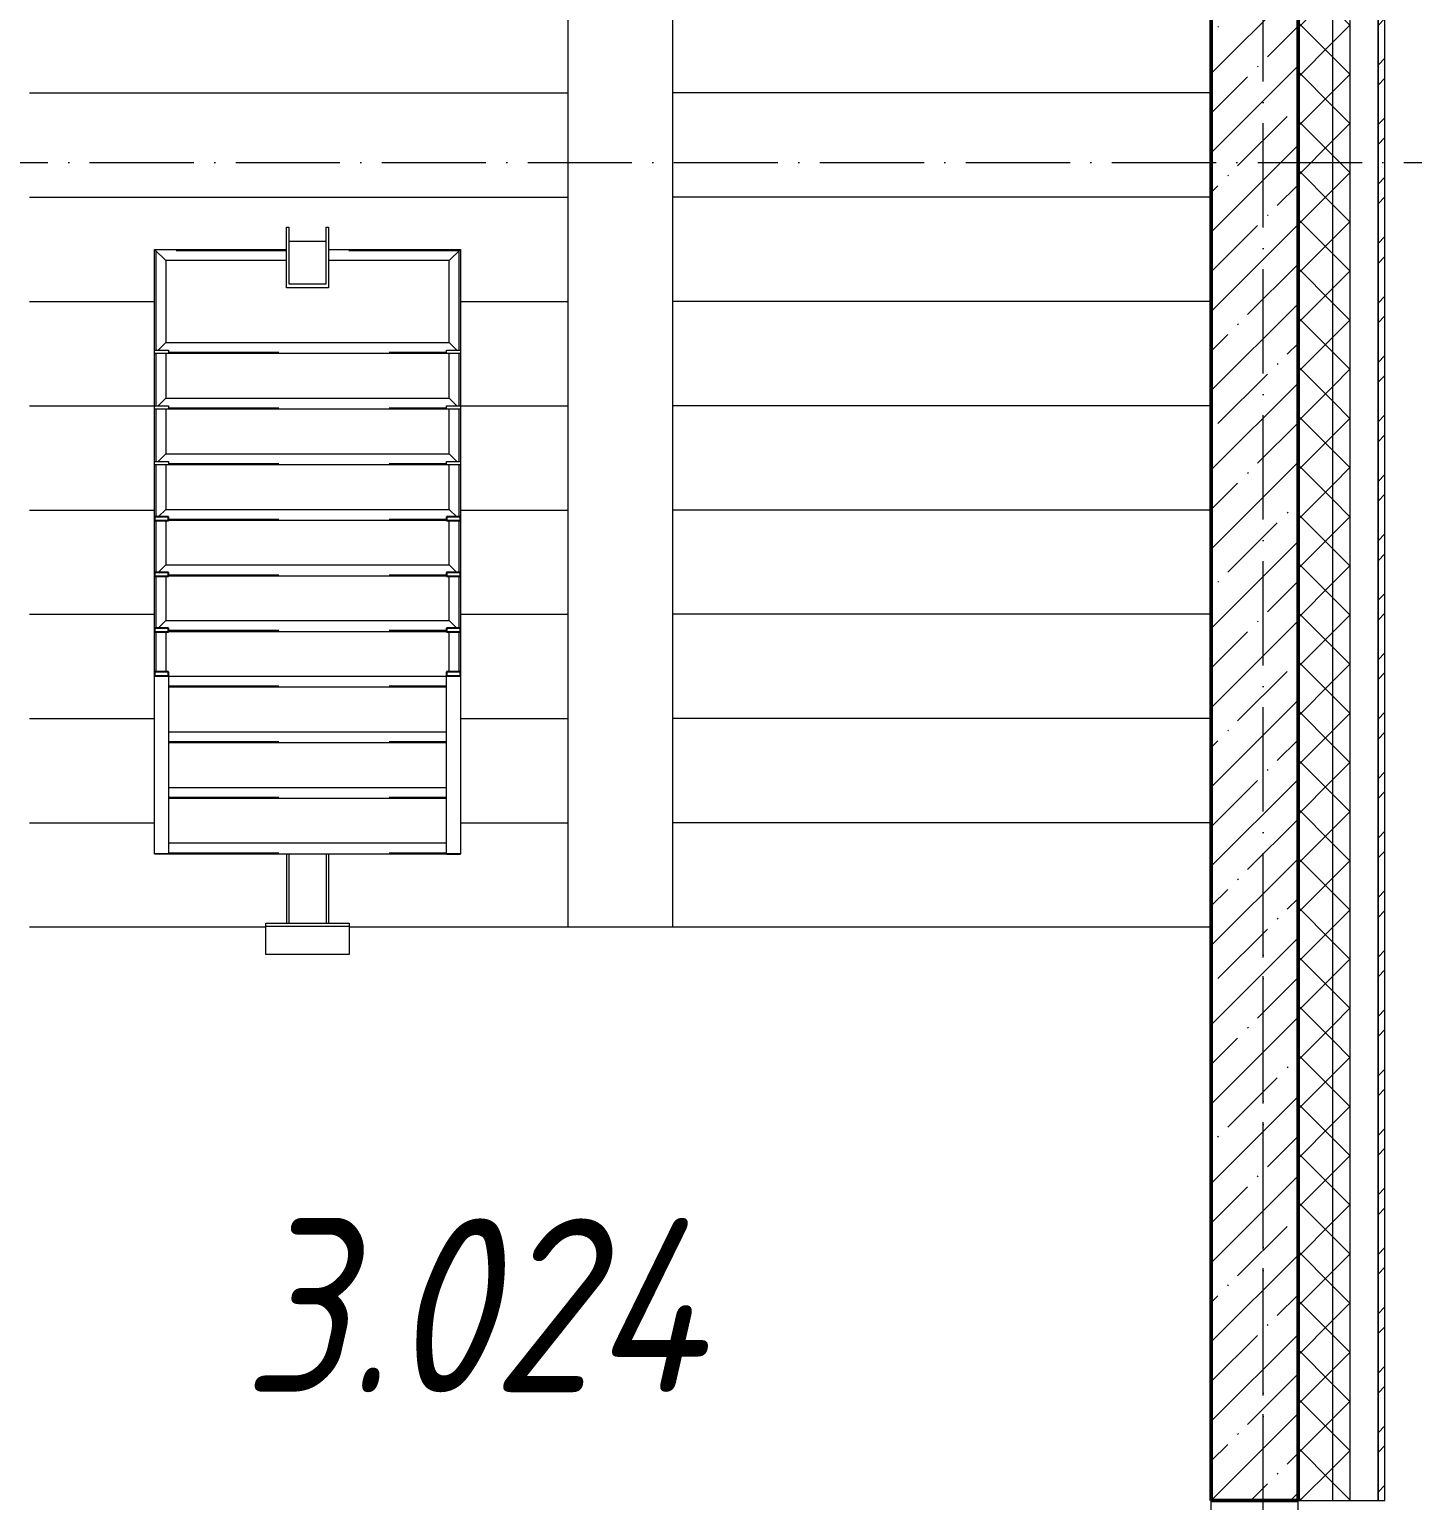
# Model space of a CAD drawing. Header units: millimetres. Extents: x 2294 to 908349, y -83289 to 219220.
# Drawn here: x 263184 to 267163, y 54106 to 58339 of the extents above; entities that cross this region are included whole.
import ezdxf

# ---------------------------------------------------------------- set-up
doc = ezdxf.new("R2010")
doc.units = ezdxf.units.MM
doc.linetypes.add('50_200_ШТРИХ_1Т_ш5_п1_п1_', pattern=[700, 500, -100, 0, -100])
doc.linetypes.add('Штрих', pattern=[635, 317.5, -317.5])
for name, color, linetype, lineweight in [('A-FLOR-____-OTLN', 7, 'Continuous', 9), ('A-GENM-____-HDLN', 7, 'Штрих', 9), ('A-GENM-____-MCUT', 7, 'Continuous', 25), ('A-GENM-____-OTLN', 7, 'Continuous', 9), ('A-WALL-____-MCUT', 7, 'Continuous', 13), ('A-WALL-____-MCUT-1', 7, 'Continuous', 9), ('A-WALL-____-MCUT-2', 7, 'Continuous', 50), ('A-WALL-____-OTLN', 7, 'Continuous', 9), ('A-WALL-____-PATT-1', 7, 'Continuous', 9), ('A-WALL-FNSH-MCUT-1', 7, 'Continuous', 9), ('S-GRID-____-OTLN-1', 7, '50_200_ШТРИХ_1Т_ш5_п1_п1_', 9), ('S-STRS-____-OTLN-1', 7, 'Continuous', 9), ('Марки помещений', 7, 'Continuous', 9)]:
    doc.layers.add(name, color=color, linetype=linetype, lineweight=lineweight)
doc.styles.add('ISOCPEUR_I_2', font='isocpeui.ttf', dxfattribs={"width": 0.85, "height": 2.3})
pattern_1 = [(45, (165583.51, 6025.28), (-70.71068, 70.71068), []), (135, (165583.51, 6025.28), (-70.71068, -70.71068), [])]

# ---------------------------------------------------------------- blocks, each defined once
blk = doc.blocks.new('3osi')
at = {"layer": 'S-GRID-____-OTLN-1', "color": 251, "ltscale": 0.6, "true_color": 0x636466}
for p, q in [((266733.5, 46006.3), (266733.5, 96918.1)), ((234790, 57956.3), (269657.9, 57956.3)), ((266733.5, 1542.7), (266733.5, 55906.2))]:
    blk.add_line(p, q, dxfattribs=at)
blk = doc.blocks.new('ОМ_Труба_ГОСТ 8639-82 - ОМ_Труба_ГОСТ 8639-82-26350154-АР1_План отверстий 3 этажа в осях 1-64_Ю-ЯЯ')
at = {"layer": 'A-GENM-____-OTLN'}
for p, q in [((9439.1, 57971), (9439.1, 58091)), ((9439.1, 58091), (9614.1, 58091)), ((9614.1, 58085), (9451.2, 58085)), ((9451.2, 58085), (9451.2, 57977)), ((9574, 58085), (9574, 57977)), ((9614.1, 58091), (9614.1, 58085)), ((9614.1, 57971), (9439.1, 57971)), ((9451.2, 57977), (9614.1, 57977)), ((9614.1, 57977), (9614.1, 57971))]:
    blk.add_line(p, q, dxfattribs=at)
blk = doc.blocks.new('ОМ_Уголок_ГОСТ 8509-93 - ОМ_Уголок_ГОСТ 8509-93-26349651-АР1_План отверстий 3 этажа в осях 1-64_Ю-ЯЯ')
at = {"layer": 'A-GENM-____-HDLN'}
for p, q in [((4, -4), (380, -4)), ((500, -4), (876, -4))]:
    blk.add_line(p, q, dxfattribs=at)
at = {"layer": 'A-GENM-____-OTLN'}
for p, q in [((380, 0), (0, 0)), ((32, -32), (0, 0)), ((32, -32), (380, -32)), ((880, 0), (500, 0)), ((500, -32), (848, -32)), ((880, 0), (848, -32))]:
    blk.add_line(p, q, dxfattribs=at)
blk = doc.blocks.new('ОМ_Уголок_ГОСТ 8509-93 - ОМ_Уголок_ГОСТ 8509-93-V149-АР1_План отверстий 3 этажа в осях 1-64_Ю-ЯЯ')
at = {"layer": 'A-GENM-____-HDLN'}
blk.add_line((40, -4), (840, -4), dxfattribs=at)
at = {"layer": 'A-GENM-____-OTLN'}
for p, q in [((32, -32), (10, -10)), ((32, -32), (848, -32)), ((840, 0), (40, 0)), ((870, -10), (848, -32))]:
    blk.add_line(p, q, dxfattribs=at)
blk = doc.blocks.new('ОМ_Уголок_ГОСТ 8509-93 - ОМ_Уголок_ГОСТ 8509-93-19082047-АР1_План отверстий 3 этажа в осях 1-64_Ю-ЯЯ')
at = {"layer": 'A-GENM-____-HDLN'}
blk.add_line((10, -4), (296, -4), dxfattribs=at)
at = {"layer": 'A-GENM-____-OTLN'}
for p, q in [((300, 0), (10, 0)), ((32, -32), (10, -10)), ((32, -32), (268, -32)), ((300, 0), (268, -32))]:
    blk.add_line(p, q, dxfattribs=at)
blk = doc.blocks.new('ОМ_Уголок_ГОСТ 8509-93 - ОМ_Уголок_ГОСТ 8509-93-V150-АР1_План отверстий 3 этажа в осях 1-64_Ю-ЯЯ')
at = {"layer": 'A-GENM-____-HDLN'}
blk.add_line((4, -4), (290, -4), dxfattribs=at)
at = {"layer": 'A-GENM-____-OTLN'}
for p, q in [((290, 0), (0, 0)), ((32, -32), (0, 0)), ((32, -32), (268, -32)), ((290, -10), (268, -32))]:
    blk.add_line(p, q, dxfattribs=at)
blk = doc.blocks.new('ОМ_Уголок_ГОСТ 8509-93 - ОМ_Уголок_ГОСТ 8509-93-V151-АР1_План отверстий 3 этажа в осях 1-64_Ю-ЯЯ')
at = {"layer": 'A-GENM-____-HDLN'}
blk.add_line((10, -4), (160, -4), dxfattribs=at)
at = {"layer": 'A-GENM-____-OTLN'}
for p, q in [((160, 0), (10, 0)), ((32, -32), (10, -10)), ((32, -32), (160, -32))]:
    blk.add_line(p, q, dxfattribs=at)
blk = doc.blocks.new('ОМ_Уголок_ГОСТ 8509-93 - ОМ_Уголок_ГОСТ 8509-93-V152-АР1_План отверстий 3 этажа в осях 1-64_Ю-ЯЯ')
at = {"layer": 'A-GENM-____-HDLN'}
blk.add_line((140, -4), (290, -4), dxfattribs=at)
at = {"layer": 'A-GENM-____-OTLN'}
for p, q in [((290, 0), (140, 0)), ((140, -32), (268, -32)), ((290, -10), (268, -32))]:
    blk.add_line(p, q, dxfattribs=at)
blk = doc.blocks.new('ОМ_Уголок_ГОСТ 8509-93 - ОМ_Уголок_ГОСТ 8509-93-V153-АР1_План отверстий 3 этажа в осях 1-64_Ю-ЯЯ')
at = {"layer": 'A-GENM-____-HDLN'}
blk.add_line((40, -4), (840, -4), dxfattribs=at)
at = {"layer": 'A-GENM-____-OTLN'}
for p, q in [((840, 0), (40, 0)), ((40, -32), (840, -32))]:
    blk.add_line(p, q, dxfattribs=at)
blk = doc.blocks.new('ОМ_Уголок_ГОСТ 8509-93 - ОМ_Уголок_ГОСТ 8509-93-V154-АР1_План отверстий 3 этажа в осях 1-64_Ю-ЯЯ')
at = {"layer": 'A-GENM-____-HDLN'}
blk.add_line((44.3, -4), (160, -4), dxfattribs=at)
at = {"layer": 'A-GENM-____-OTLN'}
for p, q in [((160, 0), (44.3, 0)), ((44.3, -32), (160, -32))]:
    blk.add_line(p, q, dxfattribs=at)
blk = doc.blocks.new('ОМ_Уголок_ГОСТ 8509-93 - ОМ_Уголок_ГОСТ 8509-93-V155-АР1_План отверстий 3 этажа в осях 1-64_Ю-ЯЯ')
at = {"layer": 'A-GENM-____-HDLN'}
blk.add_line((140, -4), (255.7, -4), dxfattribs=at)
at = {"layer": 'A-GENM-____-OTLN'}
for p, q in [((255.7, 0), (140, 0)), ((140, -32), (255.7, -32))]:
    blk.add_line(p, q, dxfattribs=at)
blk = doc.blocks.new('ОМ_Уголок_ГОСТ 8509-93 - ОМ_Уголок_ГОСТ 8509-93-V163-АР1_План отверстий 3 этажа в осях 1-64_Ю-ЯЯ')
at = {"layer": 'A-GENM-____-HDLN'}
blk.add_line((40, -4), (840, -4), dxfattribs=at)
at = {"layer": 'A-GENM-____-OTLN'}
for p, q in [((840, 0), (0, 0)), ((1.3, -1.3), (0, 0)), ((40, -32), (840, -32))]:
    blk.add_line(p, q, dxfattribs=at)
blk = doc.blocks.new('ОМ_Труба_ГОСТ 8639-82 - ОМ_Труба_ГОСТ 8639-82-26527904-АР1_План отверстий 3 этажа в осях 1-64_Ю-ЯЯ')
at = {"layer": 'A-GENM-____-HDLN'}
for p, q in [((7810, 58085), (7611.5, 58085)), ((7810, 57977), (7611.5, 57977))]:
    blk.add_line(p, q, dxfattribs=at)
at = {"layer": 'A-GENM-____-OTLN'}
for p, q in [((7810, 58091), (7611.5, 58091)), ((7810, 57971), (7611.5, 57971))]:
    blk.add_line(p, q, dxfattribs=at)
blk = doc.blocks.new('ОМ_Уголок_ГОСТ 8510-86 - ОМ_Уголок_ГОСТ 8510-86-19082066-АР1_План отверстий 3 этажа в осях 1-64_Ю-ЯЯ')
at = {"layer": 'A-GENM-____-OTLN'}
for p, q in [((0, 0), (0, -90)), ((240, 0), (0, 0)), ((0, -10), (240, -10)), ((240, -90), (240, 0)), ((0, -90), (240, -90))]:
    blk.add_line(p, q, dxfattribs=at)
blk = doc.blocks.new('ОМ_Полоса_Трапеция прямоугольная_Прокат_ГОСТ 103-2006 - ОМ_Полоса_Трапеция прямоугольная_Прокат_ГОСТ 103-2006-19082130-АР1_План отверстий 3 этажа в осях 1-64_Ю-ЯЯ')
at = {"layer": 'A-GENM-____-OTLN'}
for p, q in [((9250, 58471), (9260, 58471)), ((9250, 58431), (9250, 58471)), ((9260, 58471), (9260, 58431)), ((9260, 58431), (9250, 58431))]:
    blk.add_line(p, q, dxfattribs=at)
blk = doc.blocks.new('ОМ_Полоса_Трапеция прямоугольная_Прокат_ГОСТ 103-2006 - ОМ_Полоса_Трапеция прямоугольная_Прокат_ГОСТ 103-2006-V157-АР1_План отверстий 3 этажа в осях 1-64_Ю-ЯЯ')
at = {"layer": 'A-GENM-____-MCUT'}
for p, q in [((8780, 58471), (8770, 58471)), ((8770, 58471), (8770, 58431)), ((8780, 58431), (8780, 58471)), ((8770, 58431), (8780, 58431))]:
    blk.add_line(p, q, dxfattribs=at)
blk = doc.blocks.new('ОМ_Полоса_Трапеция прямоугольная_Прокат_ГОСТ 103-2006 - ОМ_Полоса_Трапеция прямоугольная_Прокат_ГОСТ 103-2006-V158-АР1_План отверстий 3 этажа в осях 1-64_Ю-ЯЯ')
at = {"layer": 'A-GENM-____-MCUT'}
for p, q in [((8620, 58471), (8610, 58471)), ((8610, 58471), (8610, 58431)), ((8620, 58431), (8620, 58471)), ((8610, 58431), (8620, 58431))]:
    blk.add_line(p, q, dxfattribs=at)
blk = doc.blocks.new('ОМ_Полоса_Трапеция прямоугольная_Прокат_ГОСТ 103-2006 - ОМ_Полоса_Трапеция прямоугольная_Прокат_ГОСТ 103-2006-V159-АР1_План отверстий 3 этажа в осях 1-64_Ю-ЯЯ')
at = {"layer": 'A-GENM-____-MCUT'}
for p, q in [((8460, 58471), (8450, 58471)), ((8450, 58471), (8450, 58431)), ((8460, 58431), (8460, 58471)), ((8450, 58431), (8460, 58431))]:
    blk.add_line(p, q, dxfattribs=at)
blk = doc.blocks.new('ОМ_Полоса_Прокат_ГОСТ 103-2006 - ОМ_Полоса_Прокат_ГОСТ 103-2006-20723456-АР1_План отверстий 3 этажа в осях 1-64_Ю-ЯЯ')
at = {"layer": 'A-GENM-____-MCUT'}
for p, q in [((8334.3, 58471), (8322.8, 58471)), ((8322.8, 58471), (8322.8, 58431)), ((8334.3, 58431), (8334.3, 58471)), ((8322.8, 58431), (8334.3, 58431))]:
    blk.add_line(p, q, dxfattribs=at)
at = {"layer": 'A-GENM-____-OTLN'}
for p, q in [((7811.3, 58431), (7811.3, 58471)), ((7811.3, 58471), (8322.8, 58471)), ((8322.8, 58431), (7811.3, 58431))]:
    blk.add_line(p, q, dxfattribs=at)
blk = doc.blocks.new('ОМ_Полоса_Трапеция прямоугольная_Прокат_ГОСТ 103-2006 - ОМ_Полоса_Трапеция прямоугольная_Прокат_ГОСТ 103-2006-19082170-АР1_План отверстий 3 этажа в осях 1-64_Ю-ЯЯ')
at = {"layer": 'A-GENM-____-OTLN'}
for p, q in [((9250, 57631), (9260, 57631)), ((9250, 57591), (9250, 57631)), ((9260, 57631), (9260, 57591)), ((9260, 57591), (9250, 57591))]:
    blk.add_line(p, q, dxfattribs=at)
blk = doc.blocks.new('ОМ_Полоса_Трапеция прямоугольная_Прокат_ГОСТ 103-2006 - ОМ_Полоса_Трапеция прямоугольная_Прокат_ГОСТ 103-2006-V160-АР1_План отверстий 3 этажа в осях 1-64_Ю-ЯЯ')
at = {"layer": 'A-GENM-____-MCUT'}
for p, q in [((8780, 57631), (8770, 57631)), ((8770, 57631), (8770, 57591)), ((8780, 57591), (8780, 57631)), ((8770, 57591), (8780, 57591))]:
    blk.add_line(p, q, dxfattribs=at)
blk = doc.blocks.new('ОМ_Полоса_Трапеция прямоугольная_Прокат_ГОСТ 103-2006 - ОМ_Полоса_Трапеция прямоугольная_Прокат_ГОСТ 103-2006-V161-АР1_План отверстий 3 этажа в осях 1-64_Ю-ЯЯ')
at = {"layer": 'A-GENM-____-MCUT'}
for p, q in [((8620, 57631), (8610, 57631)), ((8610, 57631), (8610, 57591)), ((8620, 57591), (8620, 57631)), ((8610, 57591), (8620, 57591))]:
    blk.add_line(p, q, dxfattribs=at)
blk = doc.blocks.new('ОМ_Полоса_Трапеция прямоугольная_Прокат_ГОСТ 103-2006 - ОМ_Полоса_Трапеция прямоугольная_Прокат_ГОСТ 103-2006-V162-АР1_План отверстий 3 этажа в осях 1-64_Ю-ЯЯ')
at = {"layer": 'A-GENM-____-MCUT'}
for p, q in [((8460, 57631), (8450, 57631)), ((8450, 57631), (8450, 57591)), ((8460, 57591), (8460, 57631)), ((8450, 57591), (8460, 57591))]:
    blk.add_line(p, q, dxfattribs=at)
blk = doc.blocks.new('ОМ_Полоса_Прокат_ГОСТ 103-2006 - ОМ_Полоса_Прокат_ГОСТ 103-2006-19082171-АР1_План отверстий 3 этажа в осях 1-64_Ю-ЯЯ')
at = {"layer": 'A-GENM-____-OTLN'}
for p, q in [((98800, 49942.4), (98800, 49941)), ((98800, 49941), (98840, 49941)), ((98840, 49941), (98840, 49942.4))]:
    blk.add_line(p, q, dxfattribs=at)
blk = doc.blocks.new('ОМ_Полоса_Прокат_ГОСТ 103-2006 - ОМ_Полоса_Прокат_ГОСТ 103-2006-20723498-АР1_План отверстий 3 этажа в осях 1-64_Ю-ЯЯ')
at = {"layer": 'A-GENM-____-MCUT'}
for p, q in [((8334.3, 57631), (8322.8, 57631)), ((8322.8, 57631), (8322.8, 57591)), ((8334.3, 57591), (8334.3, 57631)), ((8322.8, 57591), (8334.3, 57591))]:
    blk.add_line(p, q, dxfattribs=at)
at = {"layer": 'A-GENM-____-OTLN'}
for p, q in [((7811.3, 57591), (7811.3, 57631)), ((7811.3, 57631), (8322.8, 57631)), ((8322.8, 57591), (7811.3, 57591))]:
    blk.add_line(p, q, dxfattribs=at)
blk = doc.blocks.new('3floor')
at = {"layer": 'A-WALL-____-PATT-1'}
h = blk.add_hatch(dxfattribs=at)
h.set_pattern_fill('FP_4', color=256, style=0, pattern_type=2)
h.set_pattern_definition(pattern_1)
h.paths.add_polyline_path([(266833.5, 52821.3), (266933.5, 52821.3), (266933.5, 53106.3), (266833.5, 53106.3)], flags=0)
h.paths.add_polyline_path([(266933.5, 54106.3), (266933.5, 61806.3), (266839.5, 61806.3), (266839.5, 61731.3), (266833.5, 61731.3), (266833.5, 54106.3)], flags=0)
h.paths.add_polyline_path([(266839.5, 75506.3), (266933.5, 75506.3), (266933.5, 76756.3), (266839.5, 76756.3), (266839.5, 76681.3), (266833.5, 76681.3), (266833.5, 75581.3), (266839.5, 75581.3), (266839.5, 75512.3)], flags=0)
h.paths.add_polyline_path([(266933.5, 78556.3), (266933.5, 79756.3), (266833.5, 79756.3), (266833.5, 78631.3), (266839.5, 78631.3), (266839.5, 78556.3)], flags=0)
h.paths.add_polyline_path([(266933.5, 81556.3), (266933.5, 82756.3), (266839.5, 82756.3), (266839.5, 82681.3), (266833.5, 82681.3), (266833.5, 81631.3), (266839.5, 81631.3), (266839.5, 81556.3)], flags=0)
h.paths.add_polyline_path([(266933.5, 84556.3), (266933.5, 85756.3), (266839.5, 85756.3), (266839.5, 85681.3), (266833.5, 85681.3), (266833.5, 84631.3), (266839.5, 84631.3), (266839.5, 84556.3)], flags=0)
h.paths.add_polyline_path([(266933.5, 87556.3), (266933.5, 91706.3), (266833.5, 91706.3), (266833.5, 87556.3)], flags=0)
h = blk.add_hatch(dxfattribs=at)
h.set_pattern_fill('FP_4', color=256, style=0, pattern_type=2)
h.set_pattern_definition(pattern_1)
h.paths.add_polyline_path([(266983.5, 52821.3), (266983.5, 53106.3), (266933.5, 53106.3), (266933.5, 52821.3)], flags=0)
h.paths.add_polyline_path([(266983.5, 54106.3), (266983.5, 61806.3), (266933.5, 61806.3), (266933.5, 54106.3)], flags=0)
h.paths.add_polyline_path([(266983.5, 75506.3), (266983.5, 76756.3), (266933.5, 76756.3), (266933.5, 75506.3)], flags=0)
h.paths.add_polyline_path([(266983.5, 78556.3), (266983.5, 79756.3), (266933.5, 79756.3), (266933.5, 78556.3)], flags=0)
h.paths.add_polyline_path([(266933.5, 81556.3), (266983.5, 81556.3), (266983.5, 82756.3), (266933.5, 82756.3), (266933.5, 82622.6)], flags=0)
h.paths.add_polyline_path([(266983.5, 84556.3), (266983.5, 85756.3), (266933.5, 85756.3), (266933.5, 84556.3)], flags=0)
h.paths.add_polyline_path([(266933.5, 87556.3), (266983.5, 87556.3), (266983.5, 91706.3), (266933.5, 91706.3)], flags=0)
h = blk.add_hatch(dxfattribs=at)
h.set_pattern_fill('FP_6', color=256, style=0, pattern_type=2)
h.set_pattern_definition([(45, (165583.51, 6025.28), (-85.53659, 85.53659), []), (45, (165640.53, 6025.28), (-85.53659, 85.53659), [])])
h.paths.add_polyline_path([(267083.5, 52841.3), (267083.5, 53106.3), (267063.5, 53106.3), (267063.5, 52841.3)], flags=0)
h.paths.add_polyline_path([(267063.5, 54106.3), (267083.5, 54106.3), (267083.5, 61806.3), (267063.5, 61806.3), (267063.5, 56790.8)], flags=0)
h = blk.add_hatch(dxfattribs=at)
h.set_pattern_fill('FP_12', color=256, style=0, pattern_type=2)
h.set_pattern_definition([(45, (165583.5, 6025.28), (-114.04925, 114.04925), []), (45, (165697.56, 6025.28), (-114.04925, 114.04925), [201.612, -40.322, 3.353, -36.97])])
h.paths.add_polyline_path([(266833.5, 54106.3), (266833.5, 61206.3), (266583.5, 61206.3), (266583.5, 54106.3)], flags=0)
at = {"layer": 'A-FLOR-____-OTLN'}
for p, q in [((263863.5, 55756.3), (263183.5, 55756.3)), ((266583.5, 55756.3), (264103.5, 55756.3))]:
    blk.add_line(p, q, dxfattribs=at)
at = {"layer": 'A-WALL-____-MCUT'}
for p, q in [((267063.5, 54106.3), (267063.5, 61806.3)), ((266833.5, 54106.3), (267063.5, 54106.3))]:
    blk.add_line(p, q, dxfattribs=at)
at = {"layer": 'A-WALL-____-MCUT-1'}
for p, q in [((266933.5, 54106.3), (266933.5, 61806.3)), ((266983.5, 54106.3), (266983.5, 61806.3))]:
    blk.add_line(p, q, dxfattribs=at)
at = {"layer": 'A-WALL-____-MCUT-2'}
for p, q in [((266583.5, 61206.3), (266583.5, 54106.3)), ((266833.5, 61206.3), (266833.5, 54106.3)), ((266583.5, 54106.3), (266833.5, 54106.3))]:
    blk.add_line(p, q, dxfattribs=at)
at = {"layer": 'A-WALL-____-OTLN'}
for p, q in [((266583.5, 53106.3), (266583.5, 54106.3)), ((266833.5, 53106.3), (266833.5, 54106.3))]:
    blk.add_line(p, q, dxfattribs=at)
at = {"layer": 'A-WALL-FNSH-MCUT-1'}
for p, q in [((267063.5, 61806.3), (267063.5, 54106.3)), ((267083.5, 54106.3), (267083.5, 61806.3)), ((267063.5, 54106.3), (267083.5, 54106.3))]:
    blk.add_line(p, q, dxfattribs=at)
at = {"layer": 'S-STRS-____-OTLN-1'}
for p, q in [((264733.5, 58156.3), (264733.5, 58456.3)), ((265033.5, 58456.3), (265033.5, 58156.3)), ((263183.5, 58156.3), (264733.5, 58156.3)), ((263183.5, 58156.3), (264733.5, 58156.3)), ((264733.5, 57856.3), (264733.5, 58156.3)), ((265033.5, 58156.3), (265033.5, 57856.3)), ((266583.5, 58156.3), (265033.5, 58156.3)), ((266583.5, 58156.3), (265033.5, 58156.3)), ((263183.5, 57856.3), (264733.5, 57856.3)), ((263183.5, 57856.3), (264733.5, 57856.3)), ((264733.5, 57556.3), (264733.5, 57856.3)), ((265033.5, 57856.3), (265033.5, 57556.3)), ((266583.5, 57856.3), (265033.5, 57856.3)), ((266583.5, 57856.3), (265033.5, 57856.3)), ((263183.5, 57556.3), (263543.5, 57556.3)), ((263183.5, 57556.3), (263543.5, 57556.3)), ((264423.5, 57556.3), (264733.5, 57556.3)), ((264423.5, 57556.3), (264733.5, 57556.3)), ((264733.5, 57256.3), (264733.5, 57556.3)), ((265033.5, 57556.3), (265033.5, 57256.3)), ((266583.5, 57556.3), (265033.5, 57556.3)), ((266583.5, 57556.3), (265033.5, 57556.3)), ((263183.5, 57256.3), (263543.5, 57256.3)), ((263183.5, 57256.3), (263543.5, 57256.3)), ((264423.5, 57256.3), (264733.5, 57256.3)), ((264423.5, 57256.3), (264733.5, 57256.3)), ((264733.5, 56956.3), (264733.5, 57256.3)), ((265033.5, 57256.3), (265033.5, 56956.3)), ((266583.5, 57256.3), (265033.5, 57256.3)), ((266583.5, 57256.3), (265033.5, 57256.3)), ((263183.5, 56956.3), (263543.5, 56956.3)), ((263183.5, 56956.3), (263543.5, 56956.3)), ((264423.5, 56956.3), (264733.5, 56956.3)), ((264423.5, 56956.3), (264733.5, 56956.3)), ((264733.5, 56656.3), (264733.5, 56956.3)), ((265033.5, 56956.3), (265033.5, 56656.3)), ((266583.5, 56956.3), (265033.5, 56956.3)), ((266583.5, 56956.3), (265033.5, 56956.3)), ((263183.5, 56656.3), (263543.5, 56656.3)), ((263183.5, 56656.3), (263543.5, 56656.3)), ((264423.5, 56656.3), (264733.5, 56656.3)), ((264423.5, 56656.3), (264733.5, 56656.3)), ((264733.5, 56356.3), (264733.5, 56656.3)), ((265033.5, 56656.3), (265033.5, 56356.3)), ((266583.5, 56656.3), (265033.5, 56656.3)), ((266583.5, 56656.3), (265033.5, 56656.3)), ((263183.5, 56356.3), (263543.5, 56356.3)), ((263183.5, 56356.3), (263543.5, 56356.3)), ((264423.5, 56356.3), (264733.5, 56356.3)), ((264423.5, 56356.3), (264733.5, 56356.3)), ((264733.5, 56056.3), (264733.5, 56356.3)), ((265033.5, 56356.3), (265033.5, 56056.3)), ((266583.5, 56356.3), (265033.5, 56356.3)), ((266583.5, 56356.3), (265033.5, 56356.3)), ((263183.5, 56056.3), (263543.5, 56056.3)), ((263183.5, 56056.3), (263543.5, 56056.3)), ((264423.5, 56056.3), (264733.5, 56056.3)), ((264423.5, 56056.3), (264733.5, 56056.3)), ((264733.5, 55756.3), (264733.5, 56056.3)), ((265033.5, 56056.3), (265033.5, 55756.3)), ((266583.5, 56056.3), (265033.5, 56056.3)), ((266583.5, 56056.3), (265033.5, 56056.3)), ((266583.5, 55756.3), (265033.5, 55756.3))]:
    blk.add_line(p, q, dxfattribs=at)
at = {"layer": 'A-GENM-____-OTLN', "rotation": 89.99999999999987}
for name, p in [('ОМ_Труба_ГОСТ 8639-82 - ОМ_Труба_ГОСТ 8639-82-26350154-АР1_План отверстий 3 этажа в осях 1-64_Ю-ЯЯ', (322014.5, 48156.3)), ('ОМ_Полоса_Трапеция прямоугольная_Прокат_ГОСТ 103-2006 - ОМ_Полоса_Трапеция прямоугольная_Прокат_ГОСТ 103-2006-19082130-АР1_План отверстий 3 этажа в осях 1-64_Ю-ЯЯ', (322014.5, 48156.3)), ('ОМ_Полоса_Трапеция прямоугольная_Прокат_ГОСТ 103-2006 - ОМ_Полоса_Трапеция прямоугольная_Прокат_ГОСТ 103-2006-19082170-АР1_План отверстий 3 этажа в осях 1-64_Ю-ЯЯ', (322014.5, 48156.3)), ('ОМ_Полоса_Трапеция прямоугольная_Прокат_ГОСТ 103-2006 - ОМ_Полоса_Трапеция прямоугольная_Прокат_ГОСТ 103-2006-19082130-АР1_План отверстий 3 этажа в осях 1-64_Ю-ЯЯ', (322014.5, 47996.3)), ('ОМ_Полоса_Трапеция прямоугольная_Прокат_ГОСТ 103-2006 - ОМ_Полоса_Трапеция прямоугольная_Прокат_ГОСТ 103-2006-19082170-АР1_План отверстий 3 этажа в осях 1-64_Ю-ЯЯ', (322014.5, 47996.3)), ('ОМ_Полоса_Трапеция прямоугольная_Прокат_ГОСТ 103-2006 - ОМ_Полоса_Трапеция прямоугольная_Прокат_ГОСТ 103-2006-19082130-АР1_План отверстий 3 этажа в осях 1-64_Ю-ЯЯ', (322014.5, 47836.3)), ('ОМ_Полоса_Трапеция прямоугольная_Прокат_ГОСТ 103-2006 - ОМ_Полоса_Трапеция прямоугольная_Прокат_ГОСТ 103-2006-19082170-АР1_План отверстий 3 этажа в осях 1-64_Ю-ЯЯ', (322014.5, 47836.3)), ('ОМ_Полоса_Трапеция прямоугольная_Прокат_ГОСТ 103-2006 - ОМ_Полоса_Трапеция прямоугольная_Прокат_ГОСТ 103-2006-V157-АР1_План отверстий 3 этажа в осях 1-64_Ю-ЯЯ', (322014.5, 48156.3)), ('ОМ_Полоса_Трапеция прямоугольная_Прокат_ГОСТ 103-2006 - ОМ_Полоса_Трапеция прямоугольная_Прокат_ГОСТ 103-2006-V160-АР1_План отверстий 3 этажа в осях 1-64_Ю-ЯЯ', (322014.5, 48156.3)), ('ОМ_Полоса_Трапеция прямоугольная_Прокат_ГОСТ 103-2006 - ОМ_Полоса_Трапеция прямоугольная_Прокат_ГОСТ 103-2006-V158-АР1_План отверстий 3 этажа в осях 1-64_Ю-ЯЯ', (322014.5, 48156.3)), ('ОМ_Полоса_Трапеция прямоугольная_Прокат_ГОСТ 103-2006 - ОМ_Полоса_Трапеция прямоугольная_Прокат_ГОСТ 103-2006-V161-АР1_План отверстий 3 этажа в осях 1-64_Ю-ЯЯ', (322014.5, 48156.3)), ('ОМ_Полоса_Трапеция прямоугольная_Прокат_ГОСТ 103-2006 - ОМ_Полоса_Трапеция прямоугольная_Прокат_ГОСТ 103-2006-V159-АР1_План отверстий 3 этажа в осях 1-64_Ю-ЯЯ', (322014.5, 48156.3)), ('ОМ_Полоса_Трапеция прямоугольная_Прокат_ГОСТ 103-2006 - ОМ_Полоса_Трапеция прямоугольная_Прокат_ГОСТ 103-2006-V162-АР1_План отверстий 3 этажа в осях 1-64_Ю-ЯЯ', (322014.5, 48156.3)), ('ОМ_Полоса_Прокат_ГОСТ 103-2006 - ОМ_Полоса_Прокат_ГОСТ 103-2006-20723456-АР1_План отверстий 3 этажа в осях 1-64_Ю-ЯЯ', (322014.5, 48156.3)), ('ОМ_Полоса_Прокат_ГОСТ 103-2006 - ОМ_Полоса_Прокат_ГОСТ 103-2006-20723498-АР1_План отверстий 3 этажа в осях 1-64_Ю-ЯЯ', (322014.5, 48156.3)), ('ОМ_Труба_ГОСТ 8639-82 - ОМ_Труба_ГОСТ 8639-82-26527904-АР1_План отверстий 3 этажа в осях 1-64_Ю-ЯЯ', (322014.5, 48156.3))]:
    blk.add_blockref(name, p, dxfattribs=at)
at = {"layer": 'A-GENM-____-OTLN', "extrusion": (0, 0, -1)}
for name, p in [('ОМ_Уголок_ГОСТ 8509-93 - ОМ_Уголок_ГОСТ 8509-93-26349651-АР1_План отверстий 3 этажа в осях 1-64_Ю-ЯЯ', (-264423.5, 57706.3)), ('ОМ_Уголок_ГОСТ 8510-86 - ОМ_Уголок_ГОСТ 8510-86-19082066-АР1_План отверстий 3 этажа в осях 1-64_Ю-ЯЯ', (-264103.5, 55767.8))]:
    blk.add_blockref(name, p, dxfattribs=at)
for name, p, rotation in [('ОМ_Уголок_ГОСТ 8509-93 - ОМ_Уголок_ГОСТ 8509-93-V150-АР1_План отверстий 3 этажа в осях 1-64_Ю-ЯЯ', (-263543.5, 57706.3), 269.9999999999985), ('ОМ_Уголок_ГОСТ 8509-93 - ОМ_Уголок_ГОСТ 8509-93-19082047-АР1_План отверстий 3 этажа в осях 1-64_Ю-ЯЯ', (-264423.5, 57406.3), 89.99999999999869), ('ОМ_Уголок_ГОСТ 8509-93 - ОМ_Уголок_ГОСТ 8509-93-V152-АР1_План отверстий 3 этажа в осях 1-64_Ю-ЯЯ', (-263543.5, 57546.3), 269.9999999999985), ('ОМ_Уголок_ГОСТ 8509-93 - ОМ_Уголок_ГОСТ 8509-93-V149-АР1_План отверстий 3 этажа в осях 1-64_Ю-ЯЯ', (-263543.5, 57406.3), 180), ('ОМ_Уголок_ГОСТ 8509-93 - ОМ_Уголок_ГОСТ 8509-93-V151-АР1_План отверстий 3 этажа в осях 1-64_Ю-ЯЯ', (-264423.5, 57246.3), 89.99999999999869), ('ОМ_Уголок_ГОСТ 8509-93 - ОМ_Уголок_ГОСТ 8509-93-V149-АР1_План отверстий 3 этажа в осях 1-64_Ю-ЯЯ', (-263543.5, 57246.3), 180), ('ОМ_Уголок_ГОСТ 8509-93 - ОМ_Уголок_ГОСТ 8509-93-V152-АР1_План отверстий 3 этажа в осях 1-64_Ю-ЯЯ', (-263543.5, 57386.3), 269.9999999999985), ('ОМ_Уголок_ГОСТ 8509-93 - ОМ_Уголок_ГОСТ 8509-93-V151-АР1_План отверстий 3 этажа в осях 1-64_Ю-ЯЯ', (-264423.5, 57086.3), 89.99999999999869), ('ОМ_Уголок_ГОСТ 8509-93 - ОМ_Уголок_ГОСТ 8509-93-V149-АР1_План отверстий 3 этажа в осях 1-64_Ю-ЯЯ', (-263543.5, 57086.3), 180), ('ОМ_Уголок_ГОСТ 8509-93 - ОМ_Уголок_ГОСТ 8509-93-V152-АР1_План отверстий 3 этажа в осях 1-64_Ю-ЯЯ', (-263543.5, 57226.3), 269.9999999999985), ('ОМ_Уголок_ГОСТ 8509-93 - ОМ_Уголок_ГОСТ 8509-93-V151-АР1_План отверстий 3 этажа в осях 1-64_Ю-ЯЯ', (-264423.5, 56926.3), 89.99999999999869), ('ОМ_Уголок_ГОСТ 8509-93 - ОМ_Уголок_ГОСТ 8509-93-V149-АР1_План отверстий 3 этажа в осях 1-64_Ю-ЯЯ', (-263543.5, 56926.3), 180), ('ОМ_Уголок_ГОСТ 8509-93 - ОМ_Уголок_ГОСТ 8509-93-V152-АР1_План отверстий 3 этажа в осях 1-64_Ю-ЯЯ', (-263543.5, 57066.3), 269.9999999999985), ('ОМ_Уголок_ГОСТ 8509-93 - ОМ_Уголок_ГОСТ 8509-93-V151-АР1_План отверстий 3 этажа в осях 1-64_Ю-ЯЯ', (-264423.5, 56766.3), 89.99999999999869), ('ОМ_Уголок_ГОСТ 8509-93 - ОМ_Уголок_ГОСТ 8509-93-V152-АР1_План отверстий 3 этажа в осях 1-64_Ю-ЯЯ', (-263543.5, 56906.3), 269.9999999999985), ('ОМ_Уголок_ГОСТ 8509-93 - ОМ_Уголок_ГОСТ 8509-93-V149-АР1_План отверстий 3 этажа в осях 1-64_Ю-ЯЯ', (-263543.5, 56766.3), 180), ('ОМ_Уголок_ГОСТ 8509-93 - ОМ_Уголок_ГОСТ 8509-93-V151-АР1_План отверстий 3 этажа в осях 1-64_Ю-ЯЯ', (-264423.5, 56606.3), 89.99999999999869), ('ОМ_Уголок_ГОСТ 8509-93 - ОМ_Уголок_ГОСТ 8509-93-V149-АР1_План отверстий 3 этажа в осях 1-64_Ю-ЯЯ', (-263543.5, 56606.3), 180), ('ОМ_Уголок_ГОСТ 8509-93 - ОМ_Уголок_ГОСТ 8509-93-V155-АР1_План отверстий 3 этажа в осях 1-64_Ю-ЯЯ', (-263543.5, 56746.3), 269.9999999999985), ('ОМ_Уголок_ГОСТ 8509-93 - ОМ_Уголок_ГОСТ 8509-93-V154-АР1_План отверстий 3 этажа в осях 1-64_Ю-ЯЯ', (-264423.5, 56446.3), 89.99999999999869), ('ОМ_Уголок_ГОСТ 8509-93 - ОМ_Уголок_ГОСТ 8509-93-V153-АР1_План отверстий 3 этажа в осях 1-64_Ю-ЯЯ', (-263543.5, 56446.3), 180), ('ОМ_Уголок_ГОСТ 8509-93 - ОМ_Уголок_ГОСТ 8509-93-V153-АР1_План отверстий 3 этажа в осях 1-64_Ю-ЯЯ', (-263543.5, 56286.3), 180), ('ОМ_Уголок_ГОСТ 8509-93 - ОМ_Уголок_ГОСТ 8509-93-V153-АР1_План отверстий 3 этажа в осях 1-64_Ю-ЯЯ', (-263543.5, 56126.3), 180), ('ОМ_Уголок_ГОСТ 8509-93 - ОМ_Уголок_ГОСТ 8509-93-V163-АР1_План отверстий 3 этажа в осях 1-64_Ю-ЯЯ', (-263543.5, 55966.3), 180)]:
    blk.add_blockref(name, p, dxfattribs=dict(at, rotation=rotation))
at = {"layer": 'A-GENM-____-OTLN'}
blk.add_blockref('ОМ_Полоса_Прокат_ГОСТ 103-2006 - ОМ_Полоса_Прокат_ГОСТ 103-2006-19082171-АР1_План отверстий 3 этажа в осях 1-64_Ю-ЯЯ', (165583.5, 6025.3), dxfattribs=at)
at = {"layer": 'Марки помещений', "insert": (263796.1, 54918.1), "char_height": 500, "width": 817.721, "attachment_point": 1, "style": 'ISOCPEUR_I_2'}
blk.add_mtext('3.024', dxfattribs=at)

msp = doc.modelspace()

# ---------------------------------------------------------------- block references
for name in ['3osi', '3floor']:
    msp.add_blockref(name, (0, 0))

doc.saveas('drawing.dxf')
